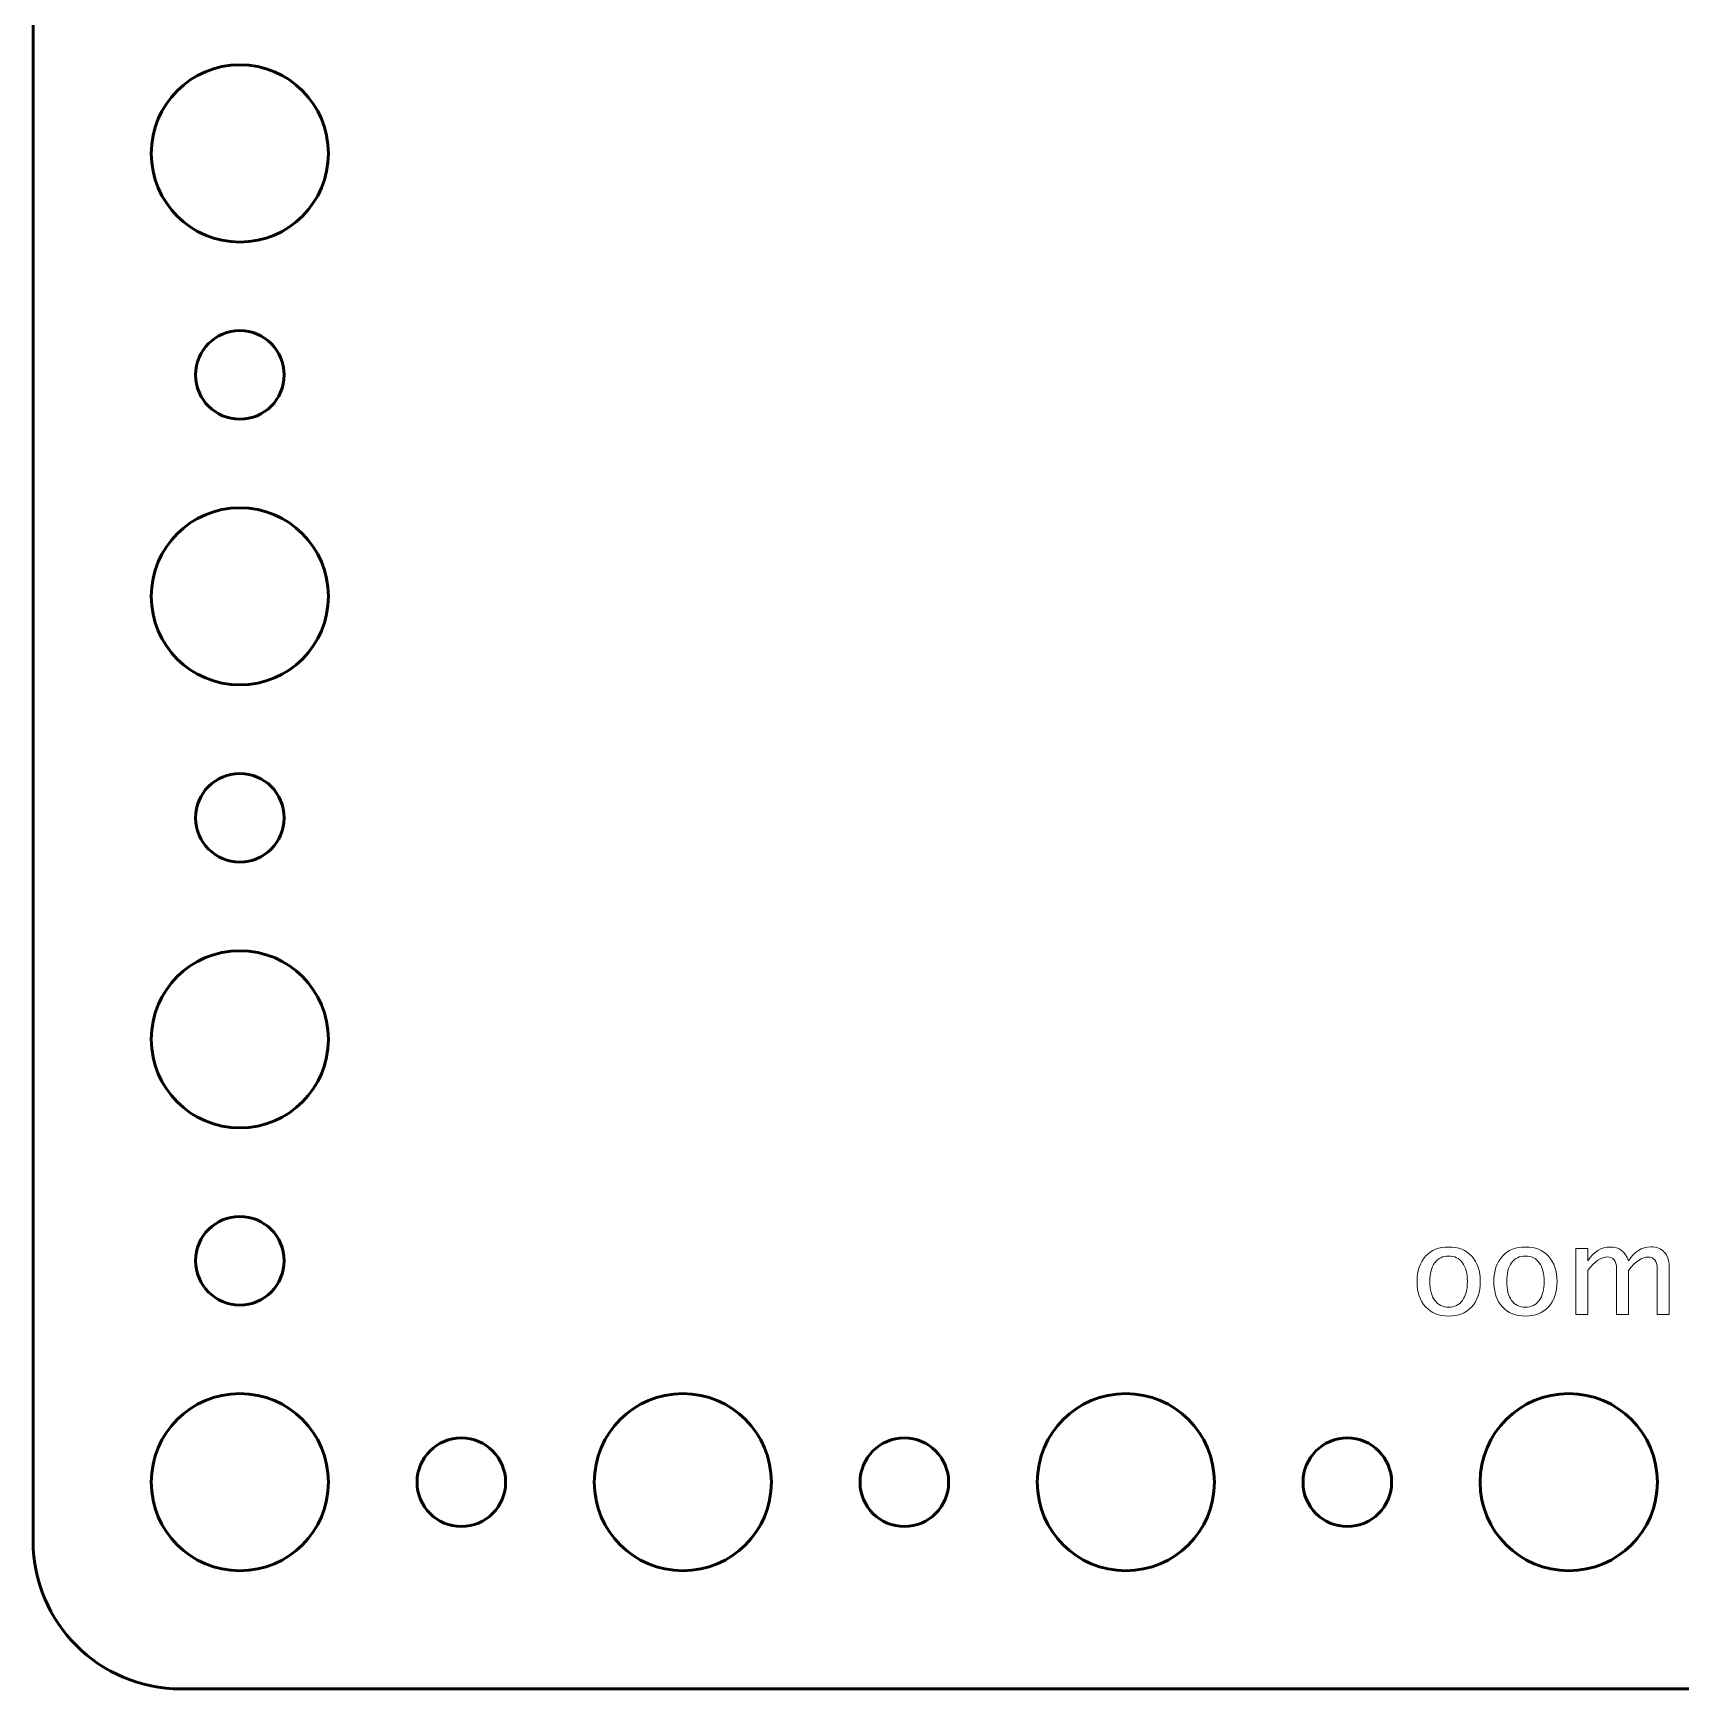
# Model space of a CAD drawing. Header units: centimetres. Extents: x -31.4 to 31.4, y -20.9 to 20.9.
# Drawn here: x -31.45 to -25.87, y 0.05 to 5.66 of the extents above; entities that cross this region are included whole.
import ezdxf

# ---------------------------------------------------------------- set-up
doc = ezdxf.new("R2010")
doc.units = ezdxf.units.CM
doc.header["$MEASUREMENT"] = 0
doc.layers.add('Layer 1', color=7, linetype='Continuous')

msp = doc.modelspace()

# ---------------------------------------------------------------- linework, layer by layer
at = {"layer": 'Layer 1', "lineweight": 53}
for centre, major_axis in [((-30.74999, 5.24999), (0, 0.30001)), ((-30.75, 4.5), (0, 0.15)), ((-30.74999, 3.74999), (0, 0.30001)), ((-30.75, 3), (0, 0.15)), ((-30.74999, 2.24999), (0, 0.30001)), ((-30.75, 1.5), (0, 0.15)), ((-30.74999, 0.74999), (0, 0.30001))]:
    msp.add_ellipse(centre, major_axis=major_axis, ratio=1, dxfattribs=at)
for points, knots in [([(-31.45, 0.55), (-31.45, 0.55), (-31.45, 20.45), (-31.45, 20.45), (-31.45, 20.45), (-31.45, 20.72614), (-31.22614, 20.95), (-30.95, 20.95), (-30.95, 20.95), (-30.95, 20.95), (-11.05, 20.95), (-11.05, 20.95), (-11.05, 20.95), (-10.77386, 20.95), (-10.55, 20.72614), (-10.55, 20.45), (-10.55, 20.45), (-10.55, 20.45), (-10.55, 0.55), (-10.55, 0.55), (-10.55, 0.55), (-10.55, 0.27386), (-10.77386, 0.05), (-11.05, 0.05), (-11.05, 0.05), (-11.05, 0.05), (-30.95, 0.05), (-30.95, 0.05), (-30.95, 0.05), (-31.22614, 0.05), (-31.45, 0.27386), (-31.45, 0.55)], [0, 0, 0, 0, 0.1111111, 0.1111111, 0.1111111, 0.1111111, 0.2222222, 0.2222222, 0.2222222, 0.2222222, 0.3333333, 0.3333333, 0.3333333, 0.3333333, 0.4444444, 0.4444444, 0.4444444, 0.4444444, 0.5555556, 0.5555556, 0.5555556, 0.5555556, 0.6666667, 0.6666667, 0.6666667, 0.6666667, 0.7777778, 0.7777778, 0.7777778, 0.7777778, 1, 1, 1, 1]), ([(-29.55, 0.75), (-29.55, 0.91569), (-29.41569, 1.05), (-29.25, 1.05), (-29.25, 1.05), (-29.08431, 1.05), (-28.95, 0.91569), (-28.95, 0.75), (-28.95, 0.75), (-28.95, 0.58431), (-29.08431, 0.45), (-29.25, 0.45), (-29.25, 0.45), (-29.41569, 0.45), (-29.55, 0.58431), (-29.55, 0.75)], [0, 0, 0, 0, 0.2, 0.2, 0.2, 0.2, 0.4, 0.4, 0.4, 0.4, 0.6, 0.6, 0.6, 0.6, 1, 1, 1, 1]), ([(-28.05, 0.75), (-28.05, 0.91569), (-27.91569, 1.05), (-27.75, 1.05), (-27.75, 1.05), (-27.58431, 1.05), (-27.45, 0.91569), (-27.45, 0.75), (-27.45, 0.75), (-27.45, 0.58431), (-27.58431, 0.45), (-27.75, 0.45), (-27.75, 0.45), (-27.91569, 0.45), (-28.05, 0.58431), (-28.05, 0.75)], [0, 0, 0, 0, 0.2, 0.2, 0.2, 0.2, 0.4, 0.4, 0.4, 0.4, 0.6, 0.6, 0.6, 0.6, 1, 1, 1, 1]), ([(-26.55, 0.75), (-26.55, 0.91569), (-26.41569, 1.05), (-26.25, 1.05), (-26.25, 1.05), (-26.08431, 1.05), (-25.95, 0.91569), (-25.95, 0.75), (-25.95, 0.75), (-25.95, 0.58431), (-26.08431, 0.45), (-26.25, 0.45), (-26.25, 0.45), (-26.41569, 0.45), (-26.55, 0.58431), (-26.55, 0.75)], [0, 0, 0, 0, 0.2, 0.2, 0.2, 0.2, 0.4, 0.4, 0.4, 0.4, 0.6, 0.6, 0.6, 0.6, 1, 1, 1, 1]), ([(-30.15, 0.75), (-30.15, 0.83284), (-30.08284, 0.9), (-30, 0.9), (-30, 0.9), (-29.91716, 0.9), (-29.85, 0.83284), (-29.85, 0.75), (-29.85, 0.75), (-29.85, 0.66716), (-29.91716, 0.6), (-30, 0.6), (-30, 0.6), (-30.08284, 0.6), (-30.15, 0.66716), (-30.15, 0.75)], [0, 0, 0, 0, 0.2, 0.2, 0.2, 0.2, 0.4, 0.4, 0.4, 0.4, 0.6, 0.6, 0.6, 0.6, 1, 1, 1, 1]), ([(-28.65, 0.75), (-28.65, 0.83284), (-28.58284, 0.9), (-28.5, 0.9), (-28.5, 0.9), (-28.41716, 0.9), (-28.35, 0.83284), (-28.35, 0.75), (-28.35, 0.75), (-28.35, 0.66716), (-28.41716, 0.6), (-28.5, 0.6), (-28.5, 0.6), (-28.58284, 0.6), (-28.65, 0.66716), (-28.65, 0.75)], [0, 0, 0, 0, 0.2, 0.2, 0.2, 0.2, 0.4, 0.4, 0.4, 0.4, 0.6, 0.6, 0.6, 0.6, 1, 1, 1, 1]), ([(-27.15, 0.75), (-27.15, 0.83284), (-27.08284, 0.9), (-27, 0.9), (-27, 0.9), (-26.91716, 0.9), (-26.85, 0.83284), (-26.85, 0.75), (-26.85, 0.75), (-26.85, 0.66716), (-26.91716, 0.6), (-27, 0.6), (-27, 0.6), (-27.08284, 0.6), (-27.15, 0.66716), (-27.15, 0.75)], [0, 0, 0, 0, 0.2, 0.2, 0.2, 0.2, 0.4, 0.4, 0.4, 0.4, 0.6, 0.6, 0.6, 0.6, 1, 1, 1, 1])]:
    msp.add_open_spline(points, degree=3, knots=knots, dxfattribs=at)
at = {"layer": 'Layer 1', "color": 5, "lineweight": 9}
for points, knots in [([(-26.65679, 1.3124), (-26.68974, 1.3124), (-26.71584, 1.32291), (-26.73503, 1.34394), (-26.73503, 1.34394), (-26.75429, 1.36496), (-26.76389, 1.39354), (-26.76389, 1.42959), (-26.76389, 1.42959), (-26.76389, 1.46557), (-26.75429, 1.49408), (-26.73503, 1.51503), (-26.73503, 1.51503), (-26.71584, 1.53599), (-26.68974, 1.5465), (-26.65679, 1.5465), (-26.65679, 1.5465), (-26.62384, 1.5465), (-26.59773, 1.53599), (-26.57854, 1.51503), (-26.57854, 1.51503), (-26.55928, 1.49408), (-26.54969, 1.46557), (-26.54969, 1.42959), (-26.54969, 1.42959), (-26.54969, 1.39354), (-26.55928, 1.36496), (-26.57854, 1.34394), (-26.57854, 1.34394), (-26.59773, 1.32291), (-26.62384, 1.3124), (-26.65679, 1.3124)], [0, 0, 0, 0, 0.1111111, 0.1111111, 0.1111111, 0.1111111, 0.2222222, 0.2222222, 0.2222222, 0.2222222, 0.3333333, 0.3333333, 0.3333333, 0.3333333, 0.4444444, 0.4444444, 0.4444444, 0.4444444, 0.5555556, 0.5555556, 0.5555556, 0.5555556, 0.6666667, 0.6666667, 0.6666667, 0.6666667, 0.7777778, 0.7777778, 0.7777778, 0.7777778, 1, 1, 1, 1]), ([(-26.65686, 1.34288), (-26.63675, 1.34288), (-26.62109, 1.35043), (-26.60994, 1.3656), (-26.60994, 1.3656), (-26.59886, 1.3807), (-26.59329, 1.40208), (-26.59329, 1.42959), (-26.59329, 1.42959), (-26.59329, 1.45704), (-26.59886, 1.47835), (-26.60994, 1.49344), (-26.60994, 1.49344), (-26.62109, 1.50847), (-26.63675, 1.51602), (-26.65686, 1.51602), (-26.65686, 1.51602), (-26.67704, 1.51602), (-26.6927, 1.50847), (-26.70371, 1.49344), (-26.70371, 1.49344), (-26.71478, 1.47835), (-26.72029, 1.45704), (-26.72029, 1.42959), (-26.72029, 1.42959), (-26.72029, 1.40208), (-26.71478, 1.3807), (-26.70371, 1.3656), (-26.70371, 1.3656), (-26.6927, 1.35043), (-26.67704, 1.34288), (-26.65686, 1.34288)], [0, 0, 0, 0, 0.1111111, 0.1111111, 0.1111111, 0.1111111, 0.2222222, 0.2222222, 0.2222222, 0.2222222, 0.3333333, 0.3333333, 0.3333333, 0.3333333, 0.4444444, 0.4444444, 0.4444444, 0.4444444, 0.5555556, 0.5555556, 0.5555556, 0.5555556, 0.6666667, 0.6666667, 0.6666667, 0.6666667, 0.7777778, 0.7777778, 0.7777778, 0.7777778, 1, 1, 1, 1]), ([(-26.39672, 1.3124), (-26.42967, 1.3124), (-26.45577, 1.32291), (-26.47496, 1.34394), (-26.47496, 1.34394), (-26.49422, 1.36496), (-26.50382, 1.39354), (-26.50382, 1.42959), (-26.50382, 1.42959), (-26.50382, 1.46557), (-26.49422, 1.49408), (-26.47496, 1.51503), (-26.47496, 1.51503), (-26.45577, 1.53599), (-26.42967, 1.5465), (-26.39672, 1.5465), (-26.39672, 1.5465), (-26.36377, 1.5465), (-26.33766, 1.53599), (-26.31847, 1.51503), (-26.31847, 1.51503), (-26.29921, 1.49408), (-26.28962, 1.46557), (-26.28962, 1.42959), (-26.28962, 1.42959), (-26.28962, 1.39354), (-26.29921, 1.36496), (-26.31847, 1.34394), (-26.31847, 1.34394), (-26.33766, 1.32291), (-26.36377, 1.3124), (-26.39672, 1.3124)], [0, 0, 0, 0, 0.1111111, 0.1111111, 0.1111111, 0.1111111, 0.2222222, 0.2222222, 0.2222222, 0.2222222, 0.3333333, 0.3333333, 0.3333333, 0.3333333, 0.4444444, 0.4444444, 0.4444444, 0.4444444, 0.5555556, 0.5555556, 0.5555556, 0.5555556, 0.6666667, 0.6666667, 0.6666667, 0.6666667, 0.7777778, 0.7777778, 0.7777778, 0.7777778, 1, 1, 1, 1]), ([(-26.39679, 1.34288), (-26.37668, 1.34288), (-26.36102, 1.35043), (-26.34987, 1.3656), (-26.34987, 1.3656), (-26.33879, 1.3807), (-26.33322, 1.40208), (-26.33322, 1.42959), (-26.33322, 1.42959), (-26.33322, 1.45704), (-26.33879, 1.47835), (-26.34987, 1.49344), (-26.34987, 1.49344), (-26.36102, 1.50847), (-26.37668, 1.51602), (-26.39679, 1.51602), (-26.39679, 1.51602), (-26.41697, 1.51602), (-26.43263, 1.50847), (-26.44364, 1.49344), (-26.44364, 1.49344), (-26.45471, 1.47835), (-26.46022, 1.45704), (-26.46022, 1.42959), (-26.46022, 1.42959), (-26.46022, 1.40208), (-26.45471, 1.3807), (-26.44364, 1.3656), (-26.44364, 1.3656), (-26.43263, 1.35043), (-26.41697, 1.34288), (-26.39679, 1.34288)], [0, 0, 0, 0, 0.1111111, 0.1111111, 0.1111111, 0.1111111, 0.2222222, 0.2222222, 0.2222222, 0.2222222, 0.3333333, 0.3333333, 0.3333333, 0.3333333, 0.4444444, 0.4444444, 0.4444444, 0.4444444, 0.5555556, 0.5555556, 0.5555556, 0.5555556, 0.6666667, 0.6666667, 0.6666667, 0.6666667, 0.7777778, 0.7777778, 0.7777778, 0.7777778, 1, 1, 1, 1]), ([(-26.22597, 1.31748), (-26.22597, 1.31748), (-26.22597, 1.54184), (-26.22597, 1.54184), (-26.22597, 1.54184), (-26.22597, 1.54184), (-26.18533, 1.54184), (-26.18533, 1.54184), (-26.18533, 1.54184), (-26.18533, 1.54184), (-26.18533, 1.49944), (-26.18533, 1.49944), (-26.18533, 1.49944), (-26.1655, 1.53084), (-26.1401, 1.5465), (-26.10899, 1.5465), (-26.10899, 1.5465), (-26.079, 1.5465), (-26.05861, 1.53084), (-26.04775, 1.49944), (-26.04775, 1.49944), (-26.02849, 1.53112), (-26.00337, 1.54692), (-25.97254, 1.54692), (-25.97254, 1.54692), (-25.95285, 1.54692), (-25.93754, 1.54114), (-25.92661, 1.5295), (-25.92661, 1.5295), (-25.91567, 1.51786), (-25.91017, 1.50156), (-25.91017, 1.4806), (-25.91017, 1.4806), (-25.91017, 1.4806), (-25.91017, 1.31748), (-25.91017, 1.31748), (-25.91017, 1.31748), (-25.91017, 1.31748), (-25.95081, 1.31748), (-25.95081, 1.31748), (-25.95081, 1.31748), (-25.95081, 1.31748), (-25.95081, 1.4739), (-25.95081, 1.4739), (-25.95081, 1.4739), (-25.95081, 1.49944), (-25.96097, 1.51221), (-25.98129, 1.51221), (-25.98129, 1.51221), (-26.00238, 1.51221), (-26.02454, 1.49732), (-26.04775, 1.46748), (-26.04775, 1.46748), (-26.04775, 1.46748), (-26.04775, 1.31748), (-26.04775, 1.31748), (-26.04775, 1.31748), (-26.04775, 1.31748), (-26.08839, 1.31748), (-26.08839, 1.31748), (-26.08839, 1.31748), (-26.08839, 1.31748), (-26.08839, 1.47404), (-26.08839, 1.47404), (-26.08839, 1.47404), (-26.08839, 1.49979), (-26.09869, 1.51264), (-26.11936, 1.51264), (-26.11936, 1.51264), (-26.13989, 1.51264), (-26.16191, 1.49768), (-26.18533, 1.46769), (-26.18533, 1.46769), (-26.18533, 1.46769), (-26.18533, 1.31748), (-26.18533, 1.31748), (-26.18533, 1.31748), (-26.18533, 1.31748), (-26.22597, 1.31748), (-26.22597, 1.31748)], [0, 0, 0, 0, 0.047619, 0.047619, 0.047619, 0.047619, 0.0952381, 0.0952381, 0.0952381, 0.0952381, 0.1428571, 0.1428571, 0.1428571, 0.1428571, 0.1904762, 0.1904762, 0.1904762, 0.1904762, 0.2380952, 0.2380952, 0.2380952, 0.2380952, 0.2857143, 0.2857143, 0.2857143, 0.2857143, 0.3333333, 0.3333333, 0.3333333, 0.3333333, 0.3809524, 0.3809524, 0.3809524, 0.3809524, 0.4285714, 0.4285714, 0.4285714, 0.4285714, 0.4761905, 0.4761905, 0.4761905, 0.4761905, 0.5238095, 0.5238095, 0.5238095, 0.5238095, 0.5714286, 0.5714286, 0.5714286, 0.5714286, 0.6190476, 0.6190476, 0.6190476, 0.6190476, 0.6666667, 0.6666667, 0.6666667, 0.6666667, 0.7142857, 0.7142857, 0.7142857, 0.7142857, 0.7619048, 0.7619048, 0.7619048, 0.7619048, 0.8095238, 0.8095238, 0.8095238, 0.8095238, 0.8571429, 0.8571429, 0.8571429, 0.8571429, 0.9047619, 0.9047619, 0.9047619, 0.9047619, 1, 1, 1, 1])]:
    msp.add_open_spline(points, degree=3, knots=knots, dxfattribs=at)

doc.saveas('drawing.dxf')
